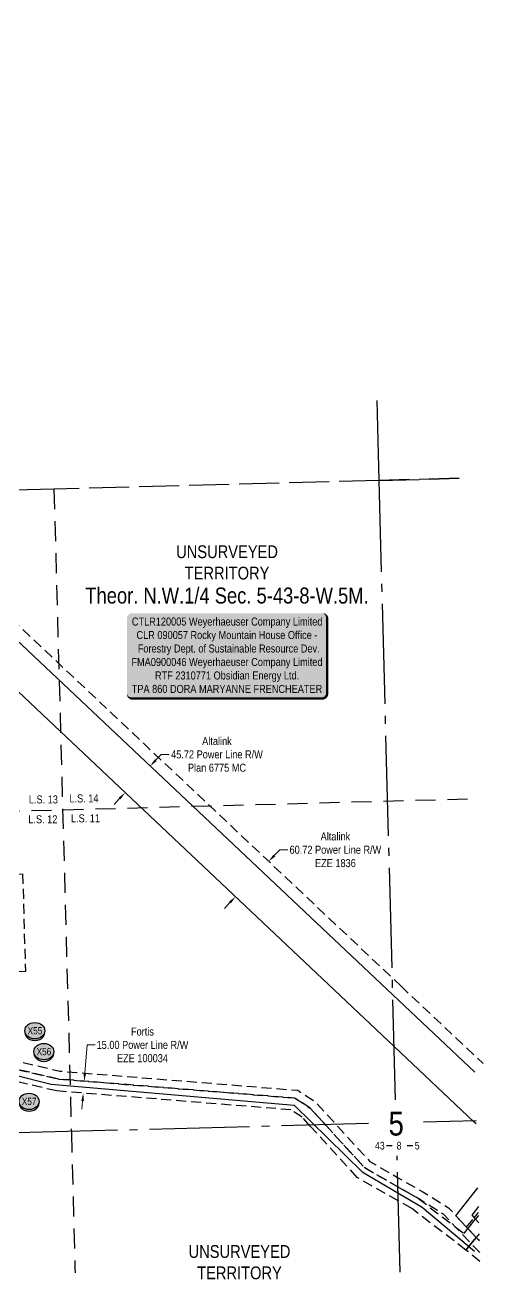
# Model space of a CAD drawing. Extents: x 624075 to 630566, y 5837004 to 5843820.
# Drawn here: x 626260 to 626832, y 5837783 to 5839336 of the extents above; entities that cross this region are included whole.
import ezdxf
from ezdxf.enums import TextEntityAlignment as Align

# ---------------------------------------------------------------- set-up
doc = ezdxf.new("R2010")
doc.units = 0
doc.header["$LTSCALE"] = 5
doc.header["$PDSIZE"] = 0.5
for name, pattern in [('foc-ACCESSROAD', [3.75, 2.5, -1.25]), ('foc-FLOWLINE', [3.75, 2.5, -1.25]), ('foc-LSD', [8, 5, -3]), ('foc-QUARTERLINE', [33, 25, -3, 2, -3]), ('foc-UNSURVEYED', [12.5, 10, -2.5])]:
    doc.linetypes.add(name, pattern=pattern)
doc.layers.get('Defpoints').update_dxf_attribs({"color": 9})
for name, color, linetype in [('10', 1, 'Continuous'), ('9', 3, 'Continuous'), ('AS-POWER', 104, 'foc-POWER'), ('AS-SURFACE IMPACT', 7, 'Continuous'), ('C-AR', 13, 'foc-ACCESSROAD'), ('C-SYMBOL', 7, 'Continuous'), ('C-WS', 13, 'foc-ACCESSROAD'), ('F-EZE', 190, 'foc-FLOWLINE'), ('F-RW', 190, 'Continuous'), ('L-SECLBL', 7, 'Continuous'), ('L-SECQ', 8, 'foc-QUARTERLINE'), ('L-SECTION-LSD', 7, 'foc-LSD'), ('L-UNS-T', 3, 'Continuous'), ('L-USEC', 7, 'foc-UNSURVEYED'), ('P-CROSSINGS', 250, 'Continuous')]:
    doc.layers.add(name, color=color, linetype=linetype)
doc.layers.add('F-EZE-T', color=190, linetype='Continuous', lineweight=9)
doc.layers.add('F-RW-T', color=190, linetype='Continuous', lineweight=9)
doc.styles.add('100L', font='ARIALN.TTF', dxfattribs={"height": 11})
doc.styles.add('175L', font='ARIALN.TTF', dxfattribs={"height": 20})
doc.styles.add('80', font='ARIALN.TTF', dxfattribs={"height": 10})
doc.styles.add('80CG', font='ARIALN.TTF', dxfattribs={"height": 10})
doc.styles.add('80L', font='ARIALN.TTF', dxfattribs={"height": 10})
doc.styles.add('Crossing', font='ARIALN.TTF', dxfattribs={"height": 10})
doc.styles.add('foc-LtypeFont', font='ARIALN.TTF', dxfattribs={"height": 7.35})
doc.styles.add('SIMPLEX', font='ARIALN.TTF')
doc.linetypes.add('foc-POWER', pattern='A,6,-1,["P",foc-LtypeFont,S=0.2,R=0,X=-0.625,Y=-0.75],-1.24,4', length=12.24)
doc.dimstyles.new('Compass 5 000', dxfattribs={"dimscale": 5, "dimtxt": 9, "dimasz": 2, "dimexe": 0.2, "dimexo": 0.0625, "dimgap": 0.5, "dimtad": 0, "dimtih": 1, "dimtoh": 1, "dimzin": 0, "dimdsep": 46, "dimtxsty": '80CG', "dimcen": 0.1, "dimse1": 1, "dimse2": 1, "dimclrd": 256, "dimclrt": 256, "dimaunit": 1, "dimadec": 4, "dimazin": 0, "dimtfac": 0.06, "dimtofl": 0, "dimtmove": 0, "dimatfit": 1, "dimfxl": 0.2, "dimtolj": 1, "dimtzin": 0, "dimlwd": -1, "dimarcsym": 0})

# ---------------------------------------------------------------- blocks, each defined once
blk = doc.blocks.new('*D42')
at = {"layer": 'Defpoints', "color": 0, "transparency": 16777216}
for p in [(626416.1, 5838409.1), (626462.1, 5838365.7), (626430.8, 5838332.5)]:
    blk.add_point(p, dxfattribs=at)
at = {"layer": 'F-RW-T', "transparency": 16777216}
for p, q in [((626423, 5838416.4), (626429.9, 5838423.7)), ((626429.9, 5838423.7), (626439.9, 5838423.7)), ((626377.9, 5838368.6), (626371.1, 5838361.3))]:
    blk.add_line(p, q, dxfattribs=at)
for points in [[(626421.8, 5838417.5), (626424.2, 5838415.3), (626416.1, 5838409.1)], [(626376.7, 5838369.7), (626379.1, 5838367.5), (626384.8, 5838375.9)]]:
    blk.add_solid(points, dxfattribs=at)
at = {"layer": 'F-RW-T', "transparency": 16777216, "insert": (626499.6, 5838423.7), "char_height": 10, "attachment_point": 5, "style": '80CG'}
blk.add_mtext('\\A1;Altalink\\P45.72 Power Line R/W\\PPlan 6775 MC', dxfattribs=at)
blk = doc.blocks.new('*U129')
h = blk.add_hatch(color=255)
edge = h.paths.add_edge_path()
edge.add_line((-119, -54), (119, -54))
edge.add_arc((119, -48), 6, 270, 360)
edge.add_line((125, -48), (125, 46.5))
edge.add_arc((119, 46.5), 6, 0, 90)
edge.add_line((119, 52.5), (-119, 52.5))
edge.add_arc((-119, 46.5), 6, 90, 180)
edge.add_line((-125, 46.5), (-125, -48))
edge.add_arc((-119, -48), 6, 180, 270)
at = {"color": 44, "flags": 128}
blk.add_lwpolyline([(-119, -54, 3, 3, 0), (119, -54, 3, 3, 0.414214), (125, -48, 3, 3, 0), (125, 46.5, 3, 0, 0.414214), (119, 52.5, 0, 0, 0), (-119, 52.5, 0, 0, 0.414214), (-125, 46.5, 0, 0, 0), (-125, -48, 0, 3, 0.414214)], format="xyseb", close=True, dxfattribs=at)
at = {"color": 44, "style": '80'}
blk.add_attdef('ENTER_TEXT_001', (-36, -5), '', height=10, dxfattribs=at)
blk = doc.blocks.new('xing2')
h = blk.add_hatch(color=50)
h.dxf.hatch_style = 1
edge = h.paths.add_edge_path()
edge.add_ellipse((0, 0), major_axis=(-12.5, 0), ratio=0.816297, start_angle=0, end_angle=360)
h = blk.add_hatch(color=250)
h.dxf.hatch_style = 1
edge = h.paths.add_edge_path()
edge.add_ellipse((0, -2), major_axis=(-12.5, 0), ratio=0.816297, start_angle=0, end_angle=180)
edge.add_line((12.5, -2), (12.5, 0))
edge.add_ellipse((0, 0), major_axis=(-12.5, 0), ratio=0.816297, start_angle=0, end_angle=180, ccw=False)
edge.add_line((-12.5, 0), (-12.5, -2))
at = {"color": 250}
blk.add_ellipse((0, 0), major_axis=(-12.5, 0), ratio=0.816297, dxfattribs=at)
blk.add_ellipse((0, -2), major_axis=(-12.5, 0), ratio=0.816297, start_param=0, end_param=3.141593, dxfattribs=at)
at = {"color": 250, "style": 'Crossing'}
blk.add_attdef('CROSSING', text='', height=9, dxfattribs=at).set_placement((0.1, 0), align=Align.MIDDLE_CENTER)
at = {"color": 250, "style": 'Crossing', "flags": 1}
for tag, p in [('OWNER', (0.1, -12.5)), ('DESCRIPTION', (0.1, -25.8)), ('LOCATION', (0.1, -39.3)), ('DWG_REF', (0.1, -52.8))]:
    blk.add_attdef(tag, text='', height=9, dxfattribs=at).set_placement(p, align=Align.MIDDLE_CENTER)
blk = doc.blocks.new('L-SECLBL')
at = {"layer": '9', "color": 7}
for p, q in [((-5.1, -27.8), (-12.3, -27.8)), ((20.7, -27.8), (13.5, -27.8))]:
    blk.add_line(p, q, dxfattribs=at)
at = {"layer": '10', "color": 2, "style": 'SIMPLEX'}
blk.add_attdef('SEC', text='', height=30, dxfattribs=at).set_placement((0, 0), align=Align.MIDDLE)
at = {"layer": '10', "color": 5, "style": '80L'}
blk.add_attdef('TWP', text='', height=9.5, dxfattribs=at).set_placement((-14.4, -27.4), align=Align.MIDDLE_RIGHT)
blk.add_attdef('RGE', text='', height=9.5, dxfattribs=at).set_placement((3.6, -27.4), align=Align.MIDDLE_CENTER)
blk.add_attdef('MER', text='', height=9.5, dxfattribs=at).set_placement((23.2, -27.4), align=Align.MIDDLE_LEFT)
blk = doc.blocks.new('*D131')
at = {"layer": 'Defpoints', "color": 0, "transparency": 16777216}
for p in [(626333.7, 5838015.4), (626364.4, 5838012.9), (626363.2, 5837997.9)]:
    blk.add_point(p, dxfattribs=at)
at = {"layer": 'F-EZE-T', "transparency": 16777216}
for p, q in [((626334.5, 5838025.3), (626337.4, 5838060.6)), ((626337.4, 5838060.6), (626347.4, 5838060.6)), ((626331.7, 5837990.4), (626330.9, 5837980.5))]:
    blk.add_line(p, q, dxfattribs=at)
for points in [[(626332.9, 5838025.5), (626336.2, 5838025.2), (626333.7, 5838015.4)], [(626330, 5837990.6), (626333.4, 5837990.3), (626332.5, 5838000.4)]]:
    blk.add_solid(points, dxfattribs=at)
at = {"layer": 'F-EZE-T', "transparency": 16777216, "insert": (626406.5, 5838060.6), "char_height": 10, "attachment_point": 5, "style": '80CG'}
blk.add_mtext('\\A1;Fortis\\P15.00 Power Line R/W\\PEZE 100034', dxfattribs=at)
blk = doc.blocks.new('*D145')
at = {"layer": 'Defpoints', "color": 0, "transparency": 16777216}
for p in [(626564.3, 5838290), (626585.6, 5838269.9), (626543.9, 5838225.8)]:
    blk.add_point(p, dxfattribs=at)
at = {"layer": 'F-RW-T', "transparency": 16777216}
for p, q in [((626571.2, 5838297.2), (626578, 5838304.5)), ((626578, 5838304.5), (626588, 5838304.5)), ((626515.8, 5838238.5), (626508.9, 5838231.3))]:
    blk.add_line(p, q, dxfattribs=at)
for points in [[(626570, 5838298.4), (626572.4, 5838296.1), (626564.3, 5838290)], [(626514.6, 5838239.7), (626517, 5838237.4), (626522.7, 5838245.8)]]:
    blk.add_solid(points, dxfattribs=at)
at = {"layer": 'F-RW-T', "transparency": 16777216, "insert": (626647.6, 5838304.5), "char_height": 10, "attachment_point": 5, "style": '80CG'}
blk.add_mtext('\\A1;Altalink\\P60.72 Power Line R/W\\PEZE 1836', dxfattribs=at)

msp = doc.modelspace()

# ---------------------------------------------------------------- linework, layer by layer
at = {"layer": 'AS-POWER', "flags": 128}
msp.add_lwpolyline([(625805.899, 5837360.495), (626099.164, 5837376.816), (626181.1, 5837413.353), (626194.007, 5837489.848), (626208.375, 5837592.926), (626194.707, 5838036.341), (626292.451, 5838011.703), (626596.064, 5837985.394), (626680.835, 5837901.813), (626755.981, 5837857.851), (626821.426, 5837802.911)], dxfattribs=at)
at = {"layer": 'C-AR', "flags": 128}
for points in [[(624103.701, 5840731.929), (624175.594, 5840653.242), (624192.223, 5840635.029), (624199.116, 5840627.482), (624201.696, 5840624.662), (624206.638, 5840619.136), (624209.033, 5840616.621), (624212.795, 5840612.507), (624296.026, 5840521.423), (624306.14, 5840510.353), (624309.72, 5840506.435), (624313.367, 5840502.442), (624348.972, 5840463.473), (624365.831, 5840445.021), (624424.273, 5840381.058), (624434.39, 5840369.985), (624506.503, 5840291.058), (624532.487, 5840262.62), (625031.923, 5839715.997), (625054.684, 5839691.083), (625068.186, 5839676.304), (625122.618, 5839616.727), (625132.612, 5839605.789), (625224.707, 5839504.989), (625412.539, 5839299.411), (625413.136, 5839297.937), (625424.704, 5839269.331), (625426.315, 5839265.348), (625434.25, 5839245.727), (625441.079, 5839232.735), (625469.377, 5839178.902), (625499.608, 5839095.12), (625523.932, 5839030.241), (625535.375, 5839015.448), (625615.201, 5838963.715), (625669.945, 5838919.941), (625685.696, 5838889.503), (625692.894, 5838854.433), (625698.478, 5838799.717), (625702.97, 5838732.53), (625705.365, 5838696.723), (625710.207, 5838671.474), (625740.16, 5838648.083), (625756.415, 5838643.492), (625788.714, 5838634.369), (625789.861, 5838634.045), (625820.979, 5838625.255), (625827.535, 5838623.403), (625834.479, 5838617.974), (625863.508, 5838595.275), (625873.592, 5838582.481), (625897.192, 5838552.542), (625904.912, 5838538.206), (625947.35, 5838459.403), (625977.662, 5838378.714), (626001.353, 5838249.593), (626006.745, 5838177.961), (626016.465, 5838143.526), (626034.974, 5838117.397), (626066.392, 5838095.862), (626120.02, 5838073.358), (626126.735, 5838070.541), (626148.846, 5838064.598), (626168.224, 5838059.389), (626192.914, 5838053.632), (626217.476, 5838047.906), (626303.191, 5838027.923), (626600.444, 5838003.942), (626622.663, 5837989.369), (626649.332, 5837960.105), (626690.594, 5837914.833), (626725.366, 5837894.949), (626756.869, 5837876.935), (626788.877, 5837857.014), (626798.165, 5837847.13), (626811.591, 5837832.843), (626813.264, 5837831.063), (626823.596, 5837819.989), (626825.702, 5837817.827), (626827.496, 5837815.918)], [(626827.892, 5837800.974), (626817.26, 5837812.249), (626797.421, 5837833.289), (626782.578, 5837849.031), (626751.29, 5837868.529), (626725.678, 5837883.174), (626684.221, 5837906.882), (626636.036, 5837959.75), (626616.08, 5837981.65), (626597.072, 5837994.115), (626301.635, 5838017.95), (626231.8, 5838034.23), (626216.552, 5838037.784), (626201.418, 5838041.313), (626191.996, 5838043.509), (626176.425, 5838047.141), (626175.745, 5838047.3), (626165.941, 5838049.582), (626123.057, 5838061.168), (626103.371, 5838069.428), (626091.33, 5838074.48), (626061.549, 5838086.978), (626030.588, 5838108.199), (626027.799, 5838110.111), (626012.058, 5838132.333), (626007.249, 5838139.123), (625996.783, 5838176.199), (625995.855, 5838188.531), (625991.356, 5838248.304), (625967.923, 5838376.014), (625938.166, 5838455.229), (625905.488, 5838515.906), (625888.744, 5838546.998), (625874.027, 5838565.669), (625856.353, 5838588.093), (625829.723, 5838608.916), (625827.842, 5838610.387), (625822.895, 5838614.255), (625813.4, 5838616.937), (625799.175, 5838620.954), (625735.523, 5838638.933), (625701.679, 5838665.362), (625695.377, 5838695.237), (625692.93, 5838731.835), (625688.448, 5838798.87), (625682.934, 5838852.908), (625676.117, 5838886.116), (625661.989, 5838913.417), (625609.328, 5838955.525), (625531.368, 5839004.175), (625515.04, 5839025.285), (625490.429, 5839090.928), (625460.348, 5839174.448), (625434.779, 5839223.09), (625425.108, 5839241.489), (625419.612, 5839255.08), (625403.888, 5839293.96), (625358.65, 5839343.471), (625211.886, 5839504.101), (625146.732, 5839575.416), (625114.9, 5839610.255), (625113.551, 5839611.731), (625032.316, 5839700.645), (624519.664, 5840261.732), (624493.682, 5840290.171), (624426.801, 5840363.371), (624416.684, 5840374.444), (624302.288, 5840499.649), (624207.026, 5840603.919), (624201.508, 5840609.958), (624196.227, 5840615.737), (624191.602, 5840620.799), (624179.061, 5840634.526), (624175.985, 5840637.893), (624168.164, 5840646.453), (624158.445, 5840657.089), (624104.092, 5840716.579)]]:
    msp.add_lwpolyline(points, dxfattribs=at)
at = {"layer": 'C-WS'}
msp.add_lwpolyline([(626169.526, 5838149.908), (626148.846, 5838064.598), (626126.735, 5838070.541), (626120.02, 5838073.358), (626138.248, 5838149.039), (626134.862, 5838270.985), (626161.564, 5838271.726), (626176.635, 5838272.144), (626186.719, 5838272.425), (626256.807, 5838274.372), (626260.194, 5838152.425), (626218.912, 5838151.279), (626201.822, 5838150.778), (626169.526, 5838149.908)], close=True, dxfattribs=at)
msp.add_lwpolyline([(626827.496, 5837815.918), (626825.702, 5837817.827), (626823.596, 5837819.989), (626813.264, 5837831.063), (626811.591, 5837832.843), (626821.135, 5837844.57), (626826.56, 5837851.236)], dxfattribs=at)
at = {"layer": 'F-EZE'}
for points in [[(625294.01, 5839519.131), (625463.019, 5839334.149), (625483.61, 5839311.614), (625491.452, 5839303.031), (625497.868, 5839296.009), (625874.911, 5838940.325), (625905.84, 5838911.148), (625967.296, 5838853.17), (625972.058, 5838848.678), (625989.26, 5838832.452), (625994.258, 5838827.738), (625999.979, 5838822.341), (626007.33, 5838815.406), (626011.445, 5838811.524), (626016.473, 5838806.781), (626021.909, 5838801.653), (626027.398, 5838796.474), (626066.157, 5838759.913), (626119.424, 5838709.653), (626136.527, 5838693.519), (626148.052, 5838682.641), (626729.608, 5838134.038), (626832.208, 5838037.251)], [(626827.269, 5837824.478), (626825.547, 5837822.374), (626823.596, 5837819.989), (626819.282, 5837814.718), (626817.26, 5837812.249), (626810.712, 5837804.249), (626742.987, 5837855.985), (626726.143, 5837865.616), (626674.706, 5837895.031), (626616.207, 5837959.222), (626606.252, 5837970.147), (626592.046, 5837979.463), (626299.314, 5838003.08), (626232.192, 5838018.734), (626202.74, 5838025.602), (626203.002, 5838006), (626203.136, 5837996.003), (626203.776, 5837948.251), (626212.929, 5837587.113)], [(626231.8, 5838034.23), (626301.635, 5838017.95), (626597.072, 5837994.115), (626616.08, 5837981.65), (626636.036, 5837959.75), (626684.221, 5837906.882), (626725.678, 5837883.174), (626751.29, 5837868.529), (626797.421, 5837833.289), (626808.29, 5837824.986), (626813.264, 5837831.063), (626814.455, 5837832.519), (626822.833, 5837842.754), (626823.962, 5837844.133), (626826.661, 5837847.431)], [(626828.187, 5837789.847), (626810.712, 5837804.249), (626817.26, 5837812.249), (626819.282, 5837814.718), (626823.596, 5837819.989), (626825.702, 5837817.827), (626827.485, 5837816.358)]]:
    msp.add_lwpolyline(points, dxfattribs=at)
at = {"layer": 'F-EZE', "linetype": 'ByBlock'}
for points in [[(626823.627, 5837961.905), (626820.708, 5837964.658), (626721.026, 5838058.693), (626146.472, 5838600.675), (626134.964, 5838611.534), (626117.862, 5838627.669), (625991.084, 5838747.287), (625978.097, 5838759.538), (625967.134, 5838769.879), (625963.518, 5838773.29), (625954.314, 5838781.972), (625947.098, 5838788.781), (625932.114, 5838802.916), (625925.126, 5838809.508), (625897.216, 5838835.838), (625866.287, 5838865.016), (625454.576, 5839253.403), (625434.192, 5839275.711), (625413.599, 5839298.249), (625412.539, 5839299.411), (625224.707, 5839504.989)], [(625282.941, 5839509.017), (625451.95, 5839324.035), (625472.541, 5839301.499), (625480.382, 5839292.917), (625487.174, 5839285.484), (625864.622, 5838929.418), (625895.55, 5838900.241), (625957.007, 5838842.263), (625961.769, 5838837.771), (625978.97, 5838821.544), (625983.97, 5838816.829), (625989.689, 5838811.434), (625997.041, 5838804.498), (626001.155, 5838800.617), (626006.183, 5838795.874), (626011.619, 5838790.746), (626017.109, 5838785.567), (626055.868, 5838749.005), (626109.134, 5838698.747), (626126.237, 5838682.612), (626137.76, 5838671.737), (626719.318, 5838123.131), (626821.919, 5838026.343)]]:
    msp.add_lwpolyline(points, dxfattribs=at)
at = {"layer": 'F-RW'}
for points in [[(626827.496, 5837815.918), (626825.702, 5837817.827), (626823.596, 5837819.989), (626813.264, 5837831.063), (626811.591, 5837832.843), (626798.165, 5837847.13), (626825.75, 5837881.807)], [(626826.368, 5837858.497), (626817.975, 5837847.946), (626821.135, 5837844.57), (626822.833, 5837842.754), (626826.9, 5837838.409)]]:
    msp.add_lwpolyline(points, dxfattribs=at)
at = {"layer": 'L-SECQ'}
for p, q in [((626702.274, 5838766.198), (626699.625, 5838866.164)), ((626722.792, 5837992.077), (626702.274, 5838766.198)), ((626757.806, 5837964.437), (626823.45, 5837966.182)), ((625920.312, 5837942.175), (626689.026, 5837962.609)), ((626745.992, 5837116.773), (626724.647, 5837922.102))]:
    msp.add_line(p, q, dxfattribs=at)
at = {"layer": 'L-SECTION-LSD', "flags": 128}
for points in [[(626295.89, 5838755.397), (626317.676, 5837951.091)], [(626812.776, 5838367.782), (625899.894, 5838343.117)], [(626317.676, 5837951.091), (626340.144, 5837105.983)]]:
    msp.add_lwpolyline(points, dxfattribs=at)
at = {"layer": 'L-USEC'}
for p, q in [((626295.89, 5838755.397), (625899.528, 5838746.017)), ((626702.274, 5838766.198), (626295.89, 5838755.397)), ((626702.274, 5838766.198), (626802.239, 5838768.855)), ((626802.239, 5838768.855), (626702.274, 5838766.198))]:
    msp.add_line(p, q, dxfattribs=at)

# ---------------------------------------------------------------- block references
at = {"layer": 'AS-SURFACE IMPACT'}
ref = msp.add_blockref('*U129', (626512.193, 5838547.703), dxfattribs=at)
ref.add_attrib('ENTER_TEXT_001', 'CTLR120005 Weyerhaeuser Company Limited', (626393.271, 5838584.81), dxfattribs={"layer": '0', "color": 44, "height": 10, "style": '80'})
ref.add_attrib('ENTER_TEXT_002', 'CLR 090057 Rocky Mountain House Office -', (626399.072, 5838567.966), dxfattribs={"layer": '0', "color": 44, "height": 10, "style": '80'})
ref.add_attrib('ENTER_TEXT_003', ' Forestry Dept. of Sustainable Resource Dev.', (626397.429, 5838551.122), dxfattribs={"layer": '0', "color": 44, "height": 10, "style": '80'})
ref.add_attrib('ENTER_TEXT_004', 'FMA0900046 Weyerhaeuser Company Limited', (626392.739, 5838534.278), dxfattribs={"layer": '0', "color": 44, "height": 10, "style": '80'})
ref.add_attrib('ENTER_TEXT_005', 'RTF 2310771 Obsidian Energy Ltd.', (626422.128, 5838517.434), dxfattribs={"layer": '0', "color": 44, "height": 10, "style": '80'})
ref.add_attrib('ENTER_TEXT_006', 'TPA 860 DORA MARYANNE FRENCHEATER', (626393.117, 5838500.59), dxfattribs={"layer": '0', "color": 44, "height": 10, "style": '80'})
at = {"layer": 'L-SECLBL', "color": 4}
msp.add_blockref('L-SECLBL', (626723.587, 5837962.086), dxfattribs=at).add_auto_attribs({'SEC': '5', 'TWP': '43', 'RGE': '8', 'MER': '5'})
at = {"layer": 'P-CROSSINGS', "color": 4}
for p, values in [((626272.048, 5838078.358), {'CROSSING': 'X55'}), ((626283.257, 5838052.249), {'CROSSING': 'X56'}), ((626264.77, 5837990.029), {'CROSSING': 'X57'})]:
    msp.add_blockref('xing2', p, dxfattribs=at).add_auto_attribs(values)

# ---------------------------------------------------------------- texts
at = {"layer": 'C-SYMBOL', "color": 3, "style": '175L'}
msp.add_text('Theor. N.W.1/4 Sec. 5-43-8-W.5M.', height=20, dxfattribs=at).set_placement((626512.113, 5838606.323), align=Align.BOTTOM_CENTER)
at = {"layer": 'L-SECTION-LSD', "style": '100L'}
for s, p in [('L.S. 13', (626264.527, 5838362.484)), ('L.S. 14', (626315.229, 5838363.714)), ('L.S. 12', (626263.856, 5838337.646)), ('L.S. 11', (626317.108, 5838338.876))]:
    msp.add_text(s, height=9.9964, dxfattribs=at).set_placement(p)
at = {"layer": 'L-UNS-T', "color": 3, "char_height": 16, "attachment_point": 5, "style": '80L'}
for insert in [(626512.188, 5838663.623), (626527.733, 5837788.944)]:
    msp.add_mtext_dynamic_manual_height_columns('UNSURVEYED TERRITORY', width=126.41375, gutter_width=47.5, heights=[0], dxfattribs=dict(at, insert=insert))

# ---------------------------------------------------------------- dimensions: what is measured, and where the dimension line sits
at = {"layer": 'F-EZE-T', "color": 1}
dim = msp.add_linear_dim(base=(626333.708, 5838015.362), p1=(626363.178, 5837997.928), p2=(626364.385, 5838012.887), angle=85.387626, text='Fortis\\P15.00 Power Line R/W\\PEZE 100034', dimstyle='Compass 5 000', dxfattribs=at)
dim.commit()
dim.dimension.update_dxf_attribs({"geometry": '*D131', "text_midpoint": (626406.497, 5838060.58), "dimtype": 161})
at = {"layer": 'F-RW-T', "color": 1}
dim = msp.add_linear_dim(base=(626416.142, 5838409.128), p1=(626430.782, 5838332.483), p2=(626462.146, 5838365.731), angle=46.670112, text='Altalink\\P45.72 Power Line R/W\\PPlan 6775 MC', dimstyle='Compass 5 000', dxfattribs=at)
dim.commit()
dim.dimension.update_dxf_attribs({"geometry": '*D42', "text_midpoint": (626499.556, 5838423.676), "dimtype": 161})
at = {"layer": 'F-RW-T', "color": 3}
dim = msp.add_aligned_dim(p1=(626543.907, 5838225.772), p2=(626585.558, 5838269.925), distance=29.198, text='Altalink\\P60.72 Power Line R/W\\PEZE 1836', dimstyle='Compass 5 000', dxfattribs=at)
dim.commit()
dim.dimension.update_dxf_attribs({"geometry": '*D145', "text_midpoint": (626647.593, 5838304.509)})

doc.saveas('drawing.dxf')
